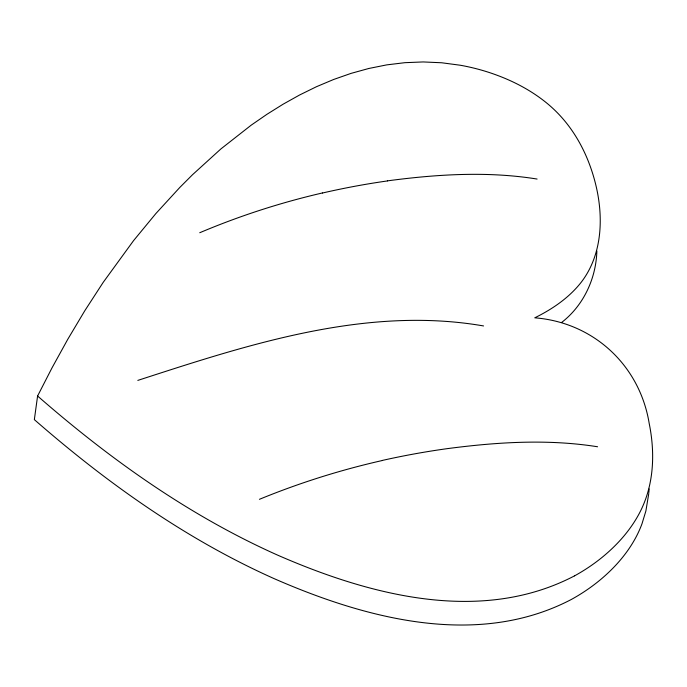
<?xml version="1.0" encoding="UTF-8"?>
<svg xmlns="http://www.w3.org/2000/svg" width="687" height="687" viewBox="0 0 687 687"><rect width="100%" height="100%" fill="white"/><g stroke="black" fill="none" stroke-linecap="round" stroke-linejoin="round"><path stroke-width="1.03" d="M648.872 492.536L649.146 488.946M596.866 251.047C596.076 278.501 583.538 305.543 561.657 322.443M648.794 493.438L645.874 511.025L642.002 523.76A132.926 119.478 7.8 0 1 635.99 537.174C626.518 554.907 612.71 570.021 597.029 582.464A193.562 173.974 7.8 0 1 571.335 599.468C477.439 648.554 365.905 618.721 274.439 578.772C186.271 539.441 106.837 482.935 34.35 419.628L37.587 396.004L52.049 367.803L67.755 339.318L84.767 310.782L103.179 282.391L133.604 240.579L155.889 213.528L179.857 187.396L192.506 174.73L220.931 148.899L251.21 125.154L266.985 114.274L283.138 104.184L299.661 94.961L316.509 86.691L333.676 79.469L351.117 73.363L368.816 68.477L386.747 64.879L404.883 62.68L423.201 61.942L441.664 62.766L460.256 65.231A193.871 174.249 7.8 0 1 485.366 71.276C507.779 78.181 529.316 88.657 547.462 103.643A132.926 119.478 7.8 0 1 558.866 114.325C572.846 129.062 583.22 146.975 590.116 166.031A208.908 187.766 7.8 0 1 595.698 184.485C603.727 217.144 602.422 254.894 581.073 282.443C568.905 297.9 552.262 309.202 534.761 317.815C593.336 322.409 639.726 365.106 649.215 423.553A208.908 187.766 7.8 0 1 651.997 442.454C653.766 461.853 652.032 481.776 645.239 500.136A132.926 119.478 7.8 0 1 639.228 513.55C629.756 531.274 615.947 546.397 600.266 558.84A193.562 173.974 7.8 0 1 574.572 575.843M574.572 575.843C480.677 624.93 369.142 595.097 277.668 555.148C189.509 515.817 110.066 459.302 37.587 396.004M199.745 232.73C239.394 215.95 280.494 202.639 322.443 192.953M259.428 499.312C299.223 482.97 340.383 469.994 382.341 460.505M137.812 380.4C248.265 344.539 366.205 305.621 483.571 325.947M387.494 180.853C436.975 174.266 487.581 171.063 537.097 179.049M597.57 446.765C547.865 438.856 497.105 442.102 447.443 448.62A328.197 134.394 -12.5 0 0 382.324 460.427M322.461 193.021A328.197 138.473 -12.8 0 1 387.477 180.93"/></g></svg>
